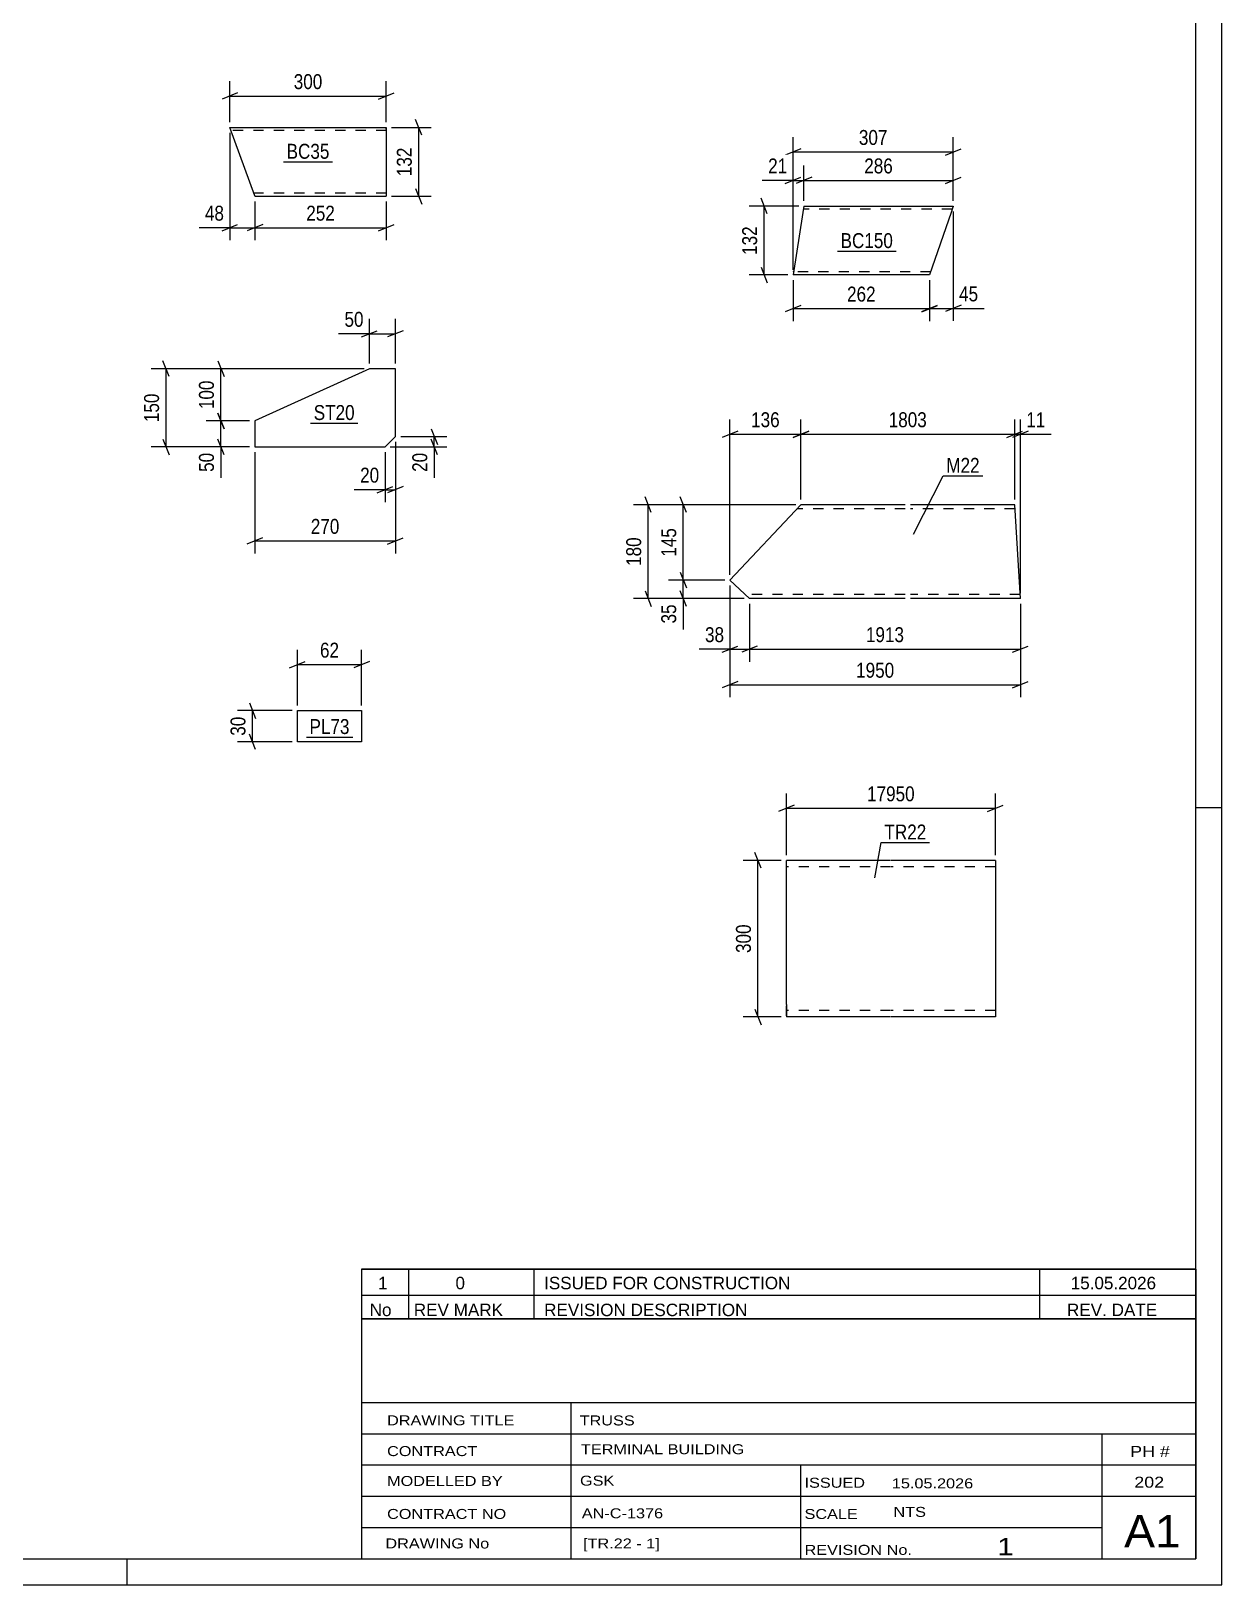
# Model space of a CAD drawing. Header units: millimetres. Extents: x 0 to 841, y 0 to 594.
# Drawn here: x 612.6 to 841, y 0 to 298 of the extents above; entities that cross this region are included whole.
import ezdxf

# ---------------------------------------------------------------- set-up
doc = ezdxf.new("R2010")
doc.units = ezdxf.units.MM
doc.linetypes.add('DXK_LINE_DOT2', pattern=[3.9198, 1.9599, -1.9599])
doc.styles.add('Arial Narrow', font='ARIALN.TTF', dxfattribs={"height": 0.2})

# ---------------------------------------------------------------- blocks, each defined once
blk = doc.blocks.new('Unknown-389636314-52495')
at = {"color": 7, "linetype": 'Continuous'}
for p, q in [((676, 51.05), (676, 5)), ((676, 51.05), (836, 51.05)), ((836, 51), (836, 5)), ((676, 35), (836, 35)), ((716.14, 35), (716.14, 5)), ((676, 29), (836, 29)), ((818, 5.05), (818, 29.05)), ((676, 23), (836, 23)), ((760.14, 23), (760.14, 5)), ((676, 17), (836, 17)), ((676, 11), (818, 11)), ((676, 5), (836, 5))]:
    blk.add_line(p, q, dxfattribs=at)
at = {"color": 7, "style": 'Arial Narrow'}
for s, height, width, p in [('DRAWING TITLE', 1.9089, 1.425378, (680.88, 30.61)), ('TRUSS', 1.909, 1.425378, (717.81, 30.59)), ('TERMINAL BUILDING', 1.9089, 1.425378, (718.06, 25.07)), ('CONTRACT', 1.909, 1.425378, (680.88, 24.71)), ('MODELLED BY', 1.9089, 1.425378, (680.88, 18.98)), ('GSK', 1.909, 1.425378, (717.88, 19.04)), ('ISSUED', 1.909, 1.425378, (760.94, 18.64)), ('15.05.2026', 1.909, 1.425378, (777.69, 18.52)), ('CONTRACT NO', 1.9089, 1.425378, (680.88, 12.66)), ('AN-C-1376', 1.909, 1.425378, (718.23, 12.78)), ('SCALE', 1.909, 1.425378, (760.94, 12.65)), ('A1', 6.204, 1.25, (822.24, 7.2)), ('[TR.22 - 1]', 1.9089, 1.425378, (718.46, 6.99)), ('1', 3.34, 1.5, (797.91, 5.68)), ('DRAWING No', 1.909, 1.425378, (680.56, 7)), ('REVISION No.', 1.9089, 1.425378, (760.94, 5.77))]:
    blk.add_text(s, height=height, dxfattribs=dict(at, width=width)).set_placement(p)
at = {"color": 7, "linetype": 'Continuous', "style": 'Arial Narrow'}
for s, height, width, p in [('PH #', 2.1, 1.42538, (823.4, 24.55)), ('202', 2.1, 1.42538, (824.19, 18.65)), ('NTS', 1.909, 1.425378, (778, 13.05))]:
    blk.add_text(s, height=height, dxfattribs=dict(at, width=width)).set_placement(p)
blk = doc.blocks.new('Unknown-389636314-26907')
at = {"color": 5, "linetype": 'Continuous'}
for p, q in [((841, 0), (841, 594)), ((836, 5), (836, 589)), ((841, 149), (836, 149)), ((5, 5), (836, 5)), ((631, 0), (631, 5)), ((0, 0), (841, 0))]:
    blk.add_line(p, q, dxfattribs=at)
blk = doc.blocks.new('Unknown-389636314-52496')
at = {"color": 7, "linetype": 'Continuous'}
for p, q in [((676, 60.55), (836, 60.55)), ((836, 60.55), (676, 60.55)), ((676, 60.55), (676, 55.55)), ((685, 60.55), (685, 55.55)), ((709, 60.55), (709, 55.55)), ((806, 60.55), (806, 55.55)), ((836, 60.55), (836, 55.55)), ((676, 55.55), (836, 55.55)), ((676, 55.55), (676, 51.05)), ((676, 55.55), (836, 55.55)), ((685, 55.55), (685, 51.05)), ((709, 55.55), (709, 51.05)), ((806, 55.55), (806, 51.05)), ((836, 55.55), (836, 51.05)), ((836, 51.05), (676, 51.05))]:
    blk.add_line(p, q, dxfattribs=at)
at = {"color": 7, "linetype": 'Continuous', "style": 'Arial Narrow'}
for s, height, width, p in [('1', 2.39, 1.196471, (679.16, 56.7)), ('0', 2.39, 1.196471, (694, 56.7)), ('ISSUED FOR CONSTRUCTION', 2.3861, 1.196471, (711, 56.7)), ('15.05.2026', 2.386, 1.196471, (812, 56.7)), ('No', 2.386, 1.2, (677.54, 51.55)), ('REV MARK', 2.386, 1.2, (686, 51.55)), ('REVISION DESCRIPTION', 2.3861, 1.2, (711, 51.55)), ('REV. DATE', 2.386, 1.2, (811.28, 51.55))]:
    blk.add_text(s, height=height, dxfattribs=dict(at, width=width)).set_placement(p)
blk = doc.blocks.new('Part-389636314-27007 - 27006')
at = {"color": 2, "linetype": 'Continuous'}
for p, q in [((746.64, 192.69), (760.25, 207.16)), ((780.25, 207.16), (760.25, 207.16)), ((801.25, 207.16), (781.25, 207.16)), ((802.35, 189.16), (801.25, 207.16)), ((750.39, 189.16), (746.64, 192.69)), ((780.25, 189.16), (750.39, 189.16)), ((802.35, 189.16), (781.25, 189.16))]:
    blk.add_line(p, q, dxfattribs=at)
at = {"color": 7, "linetype": 'DXK_LINE_DOT2'}
for p, q in [((780.25, 206.36), (759.49, 206.36)), ((801.29, 206.36), (781.25, 206.36)), ((780.25, 189.96), (749.54, 189.96)), ((802.3, 189.96), (781.25, 189.96)), ((802.3, 189.96), (802.3, 190.02))]:
    blk.add_line(p, q, dxfattribs=at)
blk = doc.blocks.new('Part-389636314-27189 - 27188')
at = {"color": 2, "linetype": 'Continuous'}
for p, q in [((677.49, 233.23), (655.49, 223.23)), ((682.49, 233.23), (677.49, 233.23)), ((682.49, 220.23), (682.49, 233.23)), ((655.49, 223.23), (655.49, 218.23)), ((655.49, 218.23), (680.49, 218.23)), ((680.49, 218.23), (682.49, 220.23))]:
    blk.add_line(p, q, dxfattribs=at)
blk = doc.blocks.new('Part-389636314-27223 - 27222')
at = {"color": 2, "linetype": 'Continuous'}
for p, q in [((777.46, 138.93), (757.46, 138.93)), ((757.46, 111.33), (757.46, 138.93)), ((797.56, 138.93), (777.56, 138.93)), ((797.56, 138.93), (797.56, 108.93)), ((757.46, 111.33), (757.46, 108.93)), ((777.46, 108.93), (757.46, 108.93)), ((797.56, 108.93), (777.56, 108.93))]:
    blk.add_line(p, q, dxfattribs=at)
at = {"color": 7, "linetype": 'DXK_LINE_DOT2'}
for p, q in [((777.46, 137.73), (757.46, 137.73)), ((797.56, 137.73), (777.56, 137.73)), ((757.46, 109.11), (757.46, 111.33)), ((757.46, 110.13), (757.46, 110.22)), ((777.46, 110.13), (757.46, 110.13)), ((797.56, 110.13), (777.56, 110.13)), ((797.56, 110.13), (797.56, 110.22))]:
    blk.add_line(p, q, dxfattribs=at)
blk = doc.blocks.new('Part-389636314-27349 - 27348')
at = {"color": 2, "linetype": 'Continuous'}
for p, q in [((663.68, 161.68), (663.68, 167.68)), ((663.68, 167.68), (675.99, 167.68)), ((675.99, 167.68), (675.99, 161.68)), ((675.99, 161.68), (663.68, 161.68))]:
    blk.add_line(p, q, dxfattribs=at)
blk = doc.blocks.new('Part-389636314-30182 - 30181')
at = {"color": 2, "linetype": 'Continuous'}
for p, q in [((655.49, 266.39), (650.72, 279.5)), ((650.72, 279.5), (680.72, 279.5)), ((680.72, 279.5), (680.72, 279.41)), ((680.72, 279.41), (680.72, 266.3)), ((655.49, 266.39), (655.52, 266.3)), ((655.52, 266.3), (680.72, 266.3))]:
    blk.add_line(p, q, dxfattribs=at)
at = {"color": 7, "linetype": 'DXK_LINE_DOT2'}
for p, q in [((680.72, 278.9), (650.94, 278.9)), ((680.72, 279.15), (680.72, 279.5)), ((680.72, 266.9), (655.31, 266.9))]:
    blk.add_line(p, q, dxfattribs=at)
blk = doc.blocks.new('Part-389636314-30205 - 30204')
at = {"color": 2, "linetype": 'Continuous'}
for p, q in [((760.64, 263.21), (758.76, 251.21)), ((760.83, 264.41), (760.64, 263.21)), ((760.83, 264.41), (789.46, 264.41)), ((789.05, 263.21), (784.94, 251.21)), ((789.34, 264.05), (789.05, 263.21)), ((789.43, 264.31), (789.34, 264.05)), ((789.46, 264.41), (789.43, 264.31)), ((784.94, 251.21), (758.76, 251.21))]:
    blk.add_line(p, q, dxfattribs=at)
at = {"color": 7, "linetype": 'DXK_LINE_DOT2'}
for p, q in [((789.26, 263.81), (760.73, 263.81)), ((760.81, 264.31), (760.77, 264.05)), ((760.83, 264.41), (760.81, 264.31)), ((789.46, 264.41), (789.34, 264.05)), ((758.86, 251.85), (758.85, 251.81)), ((758.85, 251.81), (758.86, 251.85)), ((785.14, 251.81), (758.85, 251.81)), ((758.87, 251.95), (758.86, 251.85)), ((758.86, 251.85), (758.87, 251.95))]:
    blk.add_line(p, q, dxfattribs=at)
blk = doc.blocks.new('StraightDimension-389636314-30081 - 27006')
at = {"color": 7, "linetype": 'Continuous'}
for p, q in [((731.56, 205.66), (730.36, 208.66)), ((759.25, 207.16), (728.11, 207.16)), ((730.96, 189.16), (730.96, 207.16)), ((749.39, 189.16), (728.11, 189.16)), ((730.36, 190.66), (731.56, 187.66))]:
    blk.add_line(p, q, dxfattribs=at)
at = {"color": 0}
blk.add_wipeout([(730.21, 201.5), (726.01, 201.5), (726.01, 194.82), (730.21, 194.82)], dxfattribs=at)
at = {"color": 3, "style": 'Arial Narrow'}
blk.add_text('180', height=2.863, rotation=90.0002, dxfattribs=at).set_placement((729.61, 195.42))
blk = doc.blocks.new('StraightDimension-389636314-44441 - 27006')
at = {"color": 7, "linetype": 'Continuous'}
for p, q in [((750.39, 188.16), (750.39, 177.05)), ((802.35, 188.16), (802.35, 177.05)), ((751.89, 180.05), (748.89, 178.85)), ((750.39, 179.45), (802.35, 179.45)), ((800.85, 178.85), (803.85, 180.05))]:
    blk.add_line(p, q, dxfattribs=at)
at = {"color": 0}
blk.add_wipeout([(780.63, 180.2), (780.63, 184.4), (772.12, 184.4), (772.12, 180.2)], dxfattribs=at)
at = {"color": 3, "style": 'Arial Narrow'}
blk.add_text('1913', height=2.863, dxfattribs=at).set_placement((772.72, 180.8))
blk = doc.blocks.new('StraightDimension-389636314-27433 - 27006')
at = {"color": 7, "linetype": 'Continuous'}
for p, q in [((746.64, 191.69), (746.64, 170.23)), ((802.35, 188.16), (802.35, 170.23)), ((748.14, 173.23), (745.14, 172.03)), ((800.85, 172.03), (803.85, 173.23)), ((746.64, 172.63), (802.35, 172.63))]:
    blk.add_line(p, q, dxfattribs=at)
at = {"color": 0}
blk.add_wipeout([(778.75, 173.38), (778.75, 177.58), (770.24, 177.58), (770.24, 173.38)], dxfattribs=at)
at = {"color": 3, "style": 'Arial Narrow'}
blk.add_text('1950', height=2.863, dxfattribs=at).set_placement((770.84, 173.98))
blk = doc.blocks.new('StraightDimension-389636314-44376 - 27006')
at = {"color": 7, "linetype": 'Continuous'}
for p, q in [((746.64, 193.69), (746.64, 223.52)), ((760.25, 208.16), (760.25, 223.52)), ((748.14, 221.27), (745.14, 220.07)), ((746.64, 220.67), (760.25, 220.67)), ((758.75, 220.07), (761.75, 221.27))]:
    blk.add_line(p, q, dxfattribs=at)
at = {"color": 0}
blk.add_wipeout([(756.78, 221.42), (756.78, 225.62), (750.1, 225.62), (750.1, 221.42)], dxfattribs=at)
at = {"color": 3, "style": 'Arial Narrow'}
blk.add_text('136', height=2.863, dxfattribs=at).set_placement((750.7, 222.02))
blk = doc.blocks.new('StraightDimension-389636314-44374 - 27006')
at = {"color": 7, "linetype": 'Continuous'}
for p, q in [((801.25, 208.16), (801.25, 223.52)), ((802.35, 190.16), (802.35, 223.52)), ((799.75, 220.07), (802.75, 221.27)), ((803.85, 221.27), (800.85, 220.07)), ((801.25, 220.67), (802.35, 220.67))]:
    blk.add_line(p, q, dxfattribs=at)
at = {"color": 0}
blk.add_wipeout([(807.73, 221.42), (807.73, 225.62), (802.88, 225.62), (802.88, 221.42)], dxfattribs=at)
at = {"color": 7, "linetype": 'Continuous'}
blk.add_line((802.35, 220.67), (808.26, 220.67), dxfattribs=at)
blk.add_line((802.35, 220.67), (808.26, 220.67), dxfattribs=at)
at = {"color": 3, "style": 'Arial Narrow'}
blk.add_text('11', height=2.863, dxfattribs=at).set_placement((803.48, 222.02))
blk = doc.blocks.new('StraightDimension-389636314-44375 - 27006')
at = {"color": 7, "linetype": 'Continuous'}
for p, q in [((760.25, 208.16), (760.25, 223.52)), ((801.25, 208.16), (801.25, 223.52)), ((761.75, 221.27), (758.75, 220.07)), ((760.25, 220.67), (801.25, 220.67)), ((799.75, 220.07), (802.75, 221.27))]:
    blk.add_line(p, q, dxfattribs=at)
at = {"color": 0}
blk.add_wipeout([(785, 221.42), (785, 225.62), (776.49, 225.62), (776.49, 221.42)], dxfattribs=at)
at = {"color": 3, "style": 'Arial Narrow'}
blk.add_text('1803', height=2.863, dxfattribs=at).set_placement((777.09, 222.02))
blk = doc.blocks.new('StraightDimension-389636314-44442 - 27006')
at = {"color": 7, "linetype": 'Continuous'}
for p, q in [((746.64, 191.69), (746.64, 177.05)), ((750.39, 188.16), (750.39, 177.05)), ((745.14, 178.85), (748.14, 180.05)), ((746.64, 179.45), (750.39, 179.45)), ((751.89, 180.05), (748.89, 178.85))]:
    blk.add_line(p, q, dxfattribs=at)
at = {"color": 0}
blk.add_wipeout([(746.11, 180.2), (746.11, 184.4), (741.26, 184.4), (741.26, 180.2)], dxfattribs=at)
at = {"color": 7, "linetype": 'Continuous'}
blk.add_line((746.64, 179.45), (740.73, 179.45), dxfattribs=at)
blk.add_line((746.64, 179.45), (740.73, 179.45), dxfattribs=at)
at = {"color": 3, "style": 'Arial Narrow'}
blk.add_text('38', height=2.863, dxfattribs=at).set_placement((741.86, 180.8))
blk = doc.blocks.new('StraightDimension-389636314-44486 - 27006')
at = {"color": 7, "linetype": 'Continuous'}
for p, q in [((738.28, 205.66), (737.08, 208.66)), ((759.25, 207.16), (734.83, 207.16)), ((737.68, 192.69), (737.68, 207.16)), ((737.08, 194.19), (738.28, 191.19)), ((745.64, 192.69), (734.83, 192.69))]:
    blk.add_line(p, q, dxfattribs=at)
at = {"color": 0}
blk.add_wipeout([(736.93, 203.27), (732.73, 203.27), (732.73, 196.58), (736.93, 196.58)], dxfattribs=at)
at = {"color": 3, "style": 'Arial Narrow'}
blk.add_text('145', height=2.863, rotation=90.0002, dxfattribs=at).set_placement((736.33, 197.18))
blk = doc.blocks.new('StraightDimension-389636314-44487 - 27006')
at = {"color": 7, "linetype": 'Continuous'}
for p, q in [((737.08, 194.19), (738.28, 191.19)), ((745.64, 192.69), (734.83, 192.69)), ((737.68, 189.16), (737.68, 192.69)), ((749.39, 189.16), (734.83, 189.16)), ((738.28, 187.66), (737.08, 190.66))]:
    blk.add_line(p, q, dxfattribs=at)
at = {"color": 0}
blk.add_wipeout([(736.93, 188.63), (732.73, 188.63), (732.73, 183.78), (736.93, 183.78)], dxfattribs=at)
at = {"color": 7, "linetype": 'Continuous'}
blk.add_line((737.68, 189.16), (737.68, 183.25), dxfattribs=at)
blk.add_line((737.68, 189.16), (737.68, 183.25), dxfattribs=at)
at = {"color": 3, "style": 'Arial Narrow'}
blk.add_text('35', height=2.863, rotation=90.0002, dxfattribs=at).set_placement((736.33, 184.38))
blk = doc.blocks.new('StraightDimension-389636314-27783 - 27188')
at = {"color": 7, "linetype": 'Continuous'}
for p, q in [((676.49, 233.23), (646.16, 233.23)), ((648.41, 234.73), (649.61, 231.73)), ((649.01, 223.23), (649.01, 233.23)), ((649.61, 221.73), (648.41, 224.73)), ((654.49, 223.23), (646.16, 223.23))]:
    blk.add_line(p, q, dxfattribs=at)
at = {"color": 0}
blk.add_wipeout([(648.26, 231.57), (644.06, 231.57), (644.06, 224.89), (648.26, 224.89)], dxfattribs=at)
at = {"color": 3, "style": 'Arial Narrow'}
blk.add_text('100', height=2.863, rotation=90.0002, dxfattribs=at).set_placement((647.66, 225.49))
blk = doc.blocks.new('StraightDimension-389636314-27775 - 27188')
at = {"color": 7, "linetype": 'Continuous'}
for p, q in [((677.49, 234.23), (677.49, 242.78)), ((682.49, 234.23), (682.49, 242.78)), ((675.99, 239.33), (678.99, 240.53)), ((677.49, 239.93), (682.49, 239.93)), ((683.99, 240.53), (680.99, 239.33))]:
    blk.add_line(p, q, dxfattribs=at)
at = {"color": 0}
blk.add_wipeout([(676.96, 240.68), (676.96, 244.88), (672.11, 244.88), (672.11, 240.68)], dxfattribs=at)
at = {"color": 7, "linetype": 'Continuous'}
blk.add_line((677.49, 239.93), (671.58, 239.93), dxfattribs=at)
blk.add_line((677.49, 239.93), (671.58, 239.93), dxfattribs=at)
at = {"color": 3, "style": 'Arial Narrow'}
blk.add_text('50', height=2.863, dxfattribs=at).set_placement((672.71, 241.28))
blk = doc.blocks.new('StraightDimension-389636314-27779 - 27188')
at = {"color": 7, "linetype": 'Continuous'}
for p, q in [((689.33, 221.73), (690.53, 218.73)), ((681.49, 218.23), (692.33, 218.23)), ((683.49, 220.23), (692.33, 220.23)), ((690.53, 216.73), (689.33, 219.73)), ((689.93, 218.23), (689.93, 220.23))]:
    blk.add_line(p, q, dxfattribs=at)
at = {"color": 0}
blk.add_wipeout([(689.18, 217.7), (684.98, 217.7), (684.98, 212.85), (689.18, 212.85)], dxfattribs=at)
at = {"color": 7, "linetype": 'Continuous'}
blk.add_line((689.93, 218.23), (689.93, 212.32), dxfattribs=at)
blk.add_line((689.93, 218.23), (689.93, 212.32), dxfattribs=at)
at = {"color": 3, "style": 'Arial Narrow'}
blk.add_text('20', height=2.863, rotation=90.0002, dxfattribs=at).set_placement((688.58, 213.45))
blk = doc.blocks.new('StraightDimension-389636314-27771 - 27188')
at = {"color": 7, "linetype": 'Continuous'}
for p, q in [((682.49, 219.23), (682.49, 207.64)), ((680.49, 217.23), (680.49, 207.64)), ((678.99, 209.44), (681.99, 210.64)), ((680.49, 210.04), (682.49, 210.04)), ((683.99, 210.64), (680.99, 209.44))]:
    blk.add_line(p, q, dxfattribs=at)
at = {"color": 0}
blk.add_wipeout([(679.96, 210.79), (679.96, 214.99), (675.11, 214.99), (675.11, 210.79)], dxfattribs=at)
at = {"color": 7, "linetype": 'Continuous'}
blk.add_line((680.49, 210.04), (674.58, 210.04), dxfattribs=at)
blk.add_line((680.49, 210.04), (674.58, 210.04), dxfattribs=at)
at = {"color": 3, "style": 'Arial Narrow'}
blk.add_text('20', height=2.863, dxfattribs=at).set_placement((675.71, 211.39))
blk = doc.blocks.new('StraightDimension-389636314-27784 - 27188')
at = {"color": 7, "linetype": 'Continuous'}
for p, q in [((648.41, 224.73), (649.61, 221.73)), ((654.49, 223.23), (646.16, 223.23)), ((649.01, 218.23), (649.01, 223.23)), ((654.49, 218.23), (646.16, 218.23)), ((649.61, 216.73), (648.41, 219.73))]:
    blk.add_line(p, q, dxfattribs=at)
at = {"color": 0}
blk.add_wipeout([(648.26, 217.7), (644.06, 217.7), (644.06, 212.85), (648.26, 212.85)], dxfattribs=at)
at = {"color": 7, "linetype": 'Continuous'}
blk.add_line((649.01, 218.23), (649.01, 212.32), dxfattribs=at)
blk.add_line((649.01, 218.23), (649.01, 212.32), dxfattribs=at)
at = {"color": 3, "style": 'Arial Narrow'}
blk.add_text('50', height=2.863, rotation=90.0002, dxfattribs=at).set_placement((647.66, 213.45))
blk = doc.blocks.new('StraightDimension-389636314-27789 - 27188')
at = {"color": 7, "linetype": 'Continuous'}
for p, q in [((682.49, 219.23), (682.49, 197.82)), ((655.49, 217.23), (655.49, 197.82)), ((656.99, 200.82), (653.99, 199.62)), ((655.49, 200.22), (682.49, 200.22)), ((680.99, 199.62), (683.99, 200.82))]:
    blk.add_line(p, q, dxfattribs=at)
at = {"color": 0}
blk.add_wipeout([(672.33, 200.97), (672.33, 205.17), (665.65, 205.17), (665.65, 200.97)], dxfattribs=at)
at = {"color": 3, "style": 'Arial Narrow'}
blk.add_text('270', height=2.863, dxfattribs=at).set_placement((666.25, 201.57))
blk = doc.blocks.new('StraightDimension-389636314-27793 - 27188')
at = {"color": 7, "linetype": 'Continuous'}
for p, q in [((676.49, 233.23), (635.64, 233.23)), ((639.09, 231.73), (637.89, 234.73)), ((638.49, 218.23), (638.49, 233.23)), ((654.49, 218.23), (635.64, 218.23)), ((637.89, 219.73), (639.09, 216.73))]:
    blk.add_line(p, q, dxfattribs=at)
at = {"color": 0}
blk.add_wipeout([(637.74, 229.07), (633.54, 229.07), (633.54, 222.39), (637.74, 222.39)], dxfattribs=at)
at = {"color": 3, "style": 'Arial Narrow'}
blk.add_text('150', height=2.863, rotation=90.0002, dxfattribs=at).set_placement((637.14, 222.99))
blk = doc.blocks.new('StraightDimension-389636314-29688 - 27222')
at = {"color": 7, "linetype": 'Continuous'}
for p, q in [((752.61, 137.43), (751.41, 140.43)), ((756.46, 138.93), (749.16, 138.93)), ((752.01, 108.93), (752.01, 138.93)), ((751.41, 110.43), (752.61, 107.43)), ((756.46, 108.93), (749.16, 108.93))]:
    blk.add_line(p, q, dxfattribs=at)
at = {"color": 0}
blk.add_wipeout([(751.26, 127.27), (747.06, 127.27), (747.06, 120.59), (751.26, 120.59)], dxfattribs=at)
at = {"color": 3, "style": 'Arial Narrow'}
blk.add_text('300', height=2.863, rotation=90.0002, dxfattribs=at).set_placement((750.66, 121.19))
blk = doc.blocks.new('StraightDimension-389636314-27813 - 27222')
at = {"color": 7, "linetype": 'Continuous'}
for p, q in [((758.96, 149.53), (755.96, 148.33)), ((757.46, 139.93), (757.46, 151.78)), ((796.06, 148.33), (799.06, 149.53)), ((797.56, 139.93), (797.56, 151.78)), ((757.46, 148.93), (797.56, 148.93))]:
    blk.add_line(p, q, dxfattribs=at)
at = {"color": 0}
blk.add_wipeout([(782.68, 149.68), (782.68, 153.88), (772.34, 153.88), (772.34, 149.68)], dxfattribs=at)
at = {"color": 3, "style": 'Arial Narrow'}
blk.add_text('17950', height=2.863, dxfattribs=at).set_placement((772.94, 150.28))
blk = doc.blocks.new('StraightDimension-389636314-27853 - 27348')
at = {"color": 7, "linetype": 'Continuous'}
for p, q in [((662.68, 167.68), (652.21, 167.68)), ((654.46, 169.18), (655.66, 166.18)), ((655.06, 161.68), (655.06, 167.68)), ((662.68, 161.68), (652.21, 161.68)), ((655.66, 160.18), (654.46, 163.18))]:
    blk.add_line(p, q, dxfattribs=at)
at = {"color": 0}
blk.add_wipeout([(654.31, 167.11), (650.11, 167.11), (650.11, 162.25), (654.31, 162.25)], dxfattribs=at)
at = {"color": 3, "style": 'Arial Narrow'}
blk.add_text('30', height=2.863, rotation=90.0002, dxfattribs=at).set_placement((653.71, 162.85))
blk = doc.blocks.new('StraightDimension-389636314-27857 - 27348')
at = {"color": 7, "linetype": 'Continuous'}
for p, q in [((663.68, 168.68), (663.68, 179.33)), ((675.99, 168.68), (675.99, 179.33)), ((662.18, 175.88), (665.18, 177.08)), ((663.68, 176.48), (675.99, 176.48)), ((677.49, 177.08), (674.49, 175.88))]:
    blk.add_line(p, q, dxfattribs=at)
at = {"color": 0}
blk.add_wipeout([(672.27, 177.23), (672.27, 181.43), (667.41, 181.43), (667.41, 177.23)], dxfattribs=at)
at = {"color": 3, "style": 'Arial Narrow'}
blk.add_text('62', height=2.863, dxfattribs=at).set_placement((668.01, 177.83))
blk = doc.blocks.new('StraightDimension-389636314-30513 - 30181')
at = {"color": 7, "linetype": 'Continuous'}
for p, q in [((687.56, 278), (686.36, 281)), ((681.72, 279.5), (689.36, 279.5)), ((686.96, 266.3), (686.96, 279.5)), ((681.72, 266.3), (689.36, 266.3)), ((686.36, 267.8), (687.56, 264.8))]:
    blk.add_line(p, q, dxfattribs=at)
at = {"color": 0}
blk.add_wipeout([(686.21, 276.25), (682.01, 276.25), (682.01, 269.56), (686.21, 269.56)], dxfattribs=at)
at = {"color": 3, "style": 'Arial Narrow'}
blk.add_text('132', height=2.863, rotation=90.0002, dxfattribs=at).set_placement((685.61, 270.16))
blk = doc.blocks.new('StraightDimension-389636314-30442 - 30181')
at = {"color": 7, "linetype": 'Continuous'}
for p, q in [((652.22, 286.11), (649.22, 284.91)), ((650.72, 280.5), (650.72, 288.36)), ((679.22, 284.91), (682.22, 286.11)), ((680.72, 280.5), (680.72, 288.36)), ((650.72, 285.51), (680.72, 285.51))]:
    blk.add_line(p, q, dxfattribs=at)
at = {"color": 0}
blk.add_wipeout([(669.06, 286.26), (669.06, 290.46), (662.38, 290.46), (662.38, 286.26)], dxfattribs=at)
at = {"color": 3, "style": 'Arial Narrow'}
blk.add_text('300', height=2.863, dxfattribs=at).set_placement((662.98, 286.86))
blk = doc.blocks.new('StraightDimension-389636314-30479 - 30181')
at = {"color": 7, "linetype": 'Continuous'}
for p, q in [((650.72, 278.5), (650.72, 257.88)), ((655.52, 265.3), (655.52, 257.88)), ((649.22, 259.68), (652.22, 260.88)), ((650.72, 260.28), (655.52, 260.28)), ((657.02, 260.88), (654.02, 259.68))]:
    blk.add_line(p, q, dxfattribs=at)
at = {"color": 0}
blk.add_wipeout([(650.19, 261.03), (650.19, 265.23), (645.34, 265.23), (645.34, 261.03)], dxfattribs=at)
at = {"color": 7, "linetype": 'Continuous'}
blk.add_line((650.72, 260.28), (644.81, 260.28), dxfattribs=at)
blk.add_line((650.72, 260.28), (644.81, 260.28), dxfattribs=at)
at = {"color": 3, "style": 'Arial Narrow'}
blk.add_text('48', height=2.863, dxfattribs=at).set_placement((645.94, 261.63))
blk = doc.blocks.new('StraightDimension-389636314-30478 - 30181')
at = {"color": 7, "linetype": 'Continuous'}
for p, q in [((655.52, 265.3), (655.52, 257.88)), ((680.72, 265.3), (680.72, 257.88)), ((657.02, 260.88), (654.02, 259.68)), ((655.52, 260.28), (680.72, 260.28)), ((679.22, 259.68), (682.22, 260.88))]:
    blk.add_line(p, q, dxfattribs=at)
at = {"color": 0}
blk.add_wipeout([(671.46, 261.03), (671.46, 265.23), (664.78, 265.23), (664.78, 261.03)], dxfattribs=at)
at = {"color": 3, "style": 'Arial Narrow'}
blk.add_text('252', height=2.863, dxfattribs=at).set_placement((665.38, 261.63))
blk = doc.blocks.new('StraightDimension-389636314-30630 - 30204')
at = {"color": 7, "linetype": 'Continuous'}
for p, q in [((753.8, 262.91), (752.6, 265.91)), ((759.83, 264.41), (750.35, 264.41)), ((753.2, 251.21), (753.2, 264.41)), ((757.76, 251.21), (750.35, 251.21)), ((752.6, 252.71), (753.8, 249.71))]:
    blk.add_line(p, q, dxfattribs=at)
at = {"color": 0}
blk.add_wipeout([(752.45, 261.15), (748.25, 261.15), (748.25, 254.46), (752.45, 254.46)], dxfattribs=at)
at = {"color": 3, "style": 'Arial Narrow'}
blk.add_text('132', height=2.863, rotation=90.0002, dxfattribs=at).set_placement((751.85, 255.06))
blk = doc.blocks.new('StraightDimension-389636314-30585 - 30204')
at = {"color": 7, "linetype": 'Continuous'}
for p, q in [((789.46, 263.41), (789.46, 242.41)), ((784.94, 250.21), (784.94, 242.41)), ((783.44, 244.21), (786.44, 245.41)), ((784.94, 244.81), (789.46, 244.81)), ((790.96, 245.41), (787.96, 244.21))]:
    blk.add_line(p, q, dxfattribs=at)
at = {"color": 0}
blk.add_wipeout([(794.84, 245.56), (794.84, 249.76), (789.99, 249.76), (789.99, 245.56)], dxfattribs=at)
at = {"color": 7, "linetype": 'Continuous'}
blk.add_line((789.46, 244.81), (795.37, 244.81), dxfattribs=at)
blk.add_line((789.46, 244.81), (795.37, 244.81), dxfattribs=at)
at = {"color": 3, "style": 'Arial Narrow'}
blk.add_text('45', height=2.863, dxfattribs=at).set_placement((790.59, 246.16))
blk = doc.blocks.new('StraightDimension-389636314-30557 - 30204')
at = {"color": 7, "linetype": 'Continuous'}
for p, q in [((758.76, 252.21), (758.76, 277.65)), ((789.46, 265.41), (789.46, 277.65)), ((760.26, 275.4), (757.26, 274.2)), ((758.76, 274.8), (789.46, 274.8)), ((787.96, 274.2), (790.96, 275.4))]:
    blk.add_line(p, q, dxfattribs=at)
at = {"color": 0}
blk.add_wipeout([(777.45, 275.55), (777.45, 279.75), (770.77, 279.75), (770.77, 275.55)], dxfattribs=at)
at = {"color": 3, "style": 'Arial Narrow'}
blk.add_text('307', height=2.863, dxfattribs=at).set_placement((771.37, 276.15))
blk = doc.blocks.new('StraightDimension-389636314-30586 - 30204')
at = {"color": 7, "linetype": 'Continuous'}
for p, q in [((758.76, 250.21), (758.76, 242.36)), ((784.94, 250.21), (784.94, 242.36)), ((760.26, 245.36), (757.26, 244.16)), ((758.76, 244.76), (784.94, 244.76)), ((783.44, 244.16), (786.44, 245.36))]:
    blk.add_line(p, q, dxfattribs=at)
at = {"color": 0}
blk.add_wipeout([(775.19, 245.51), (775.19, 249.71), (768.5, 249.71), (768.5, 245.51)], dxfattribs=at)
at = {"color": 3, "style": 'Arial Narrow'}
blk.add_text('262', height=2.863, dxfattribs=at).set_placement((769.1, 246.11))
blk = doc.blocks.new('StraightDimension-389636314-44233 - 30204')
at = {"color": 7, "linetype": 'Continuous'}
for p, q in [((760.83, 265.41), (760.83, 272.19)), ((789.46, 265.41), (789.46, 272.19)), ((762.33, 269.94), (759.33, 268.74)), ((760.83, 269.34), (789.46, 269.34)), ((787.96, 268.74), (790.96, 269.94))]:
    blk.add_line(p, q, dxfattribs=at)
at = {"color": 0}
blk.add_wipeout([(778.49, 270.09), (778.49, 274.29), (771.8, 274.29), (771.8, 270.09)], dxfattribs=at)
at = {"color": 3, "style": 'Arial Narrow'}
blk.add_text('286', height=2.863, dxfattribs=at).set_placement((772.4, 270.69))
blk = doc.blocks.new('StraightDimension-389636314-44234 - 30204')
at = {"color": 7, "linetype": 'Continuous'}
for p, q in [((758.76, 252.21), (758.76, 272.19)), ((760.83, 265.41), (760.83, 272.19)), ((757.26, 268.74), (760.26, 269.94)), ((758.76, 269.34), (760.83, 269.34)), ((762.33, 269.94), (759.33, 268.74))]:
    blk.add_line(p, q, dxfattribs=at)
at = {"color": 0}
blk.add_wipeout([(758.23, 270.09), (758.23, 274.29), (753.37, 274.29), (753.37, 270.09)], dxfattribs=at)
at = {"color": 7, "linetype": 'Continuous'}
blk.add_line((758.76, 269.34), (752.85, 269.34), dxfattribs=at)
blk.add_line((758.76, 269.34), (752.85, 269.34), dxfattribs=at)
at = {"color": 3, "style": 'Arial Narrow'}
blk.add_text('21', height=2.863, dxfattribs=at).set_placement((753.97, 270.69))
blk = doc.blocks.new('Mark-389636314-27863 - 27006')
at = {"color": 0}
blk.add_wipeout([(794.54, 213.27), (794.54, 216.27), (788.14, 216.27), (788.14, 213.27)], dxfattribs=at)
blk.add_wipeout([(794.54, 213.27), (794.54, 216.27), (788.14, 216.27), (788.14, 213.27)], dxfattribs=at)
at = {"color": 30, "linetype": 'Continuous'}
for p, q in [((781.83, 201.48), (787.54, 212.67)), ((787.54, 212.67), (795.14, 212.67))]:
    blk.add_line(p, q, dxfattribs=at)
at = {"color": 3, "style": 'Arial Narrow'}
blk.add_text('M22', height=2.863, dxfattribs=at).set_placement((788.14, 213.27))
blk = doc.blocks.new('Mark-389636314-27916 - 27188')
at = {"color": 0}
blk.add_wipeout([(674.66, 223.4), (674.66, 226.4), (666.81, 226.4), (666.81, 223.4)], dxfattribs=at)
blk.add_wipeout([(674.66, 223.4), (674.66, 226.4), (666.81, 226.4), (666.81, 223.4)], dxfattribs=at)
at = {"color": 30, "linetype": 'Continuous'}
blk.add_line((666.21, 222.8), (675.26, 222.8), dxfattribs=at)
at = {"color": 3, "style": 'Arial Narrow'}
blk.add_text('ST20', height=2.863, dxfattribs=at).set_placement((666.81, 223.4))
blk = doc.blocks.new('Mark-389636314-27922 - 27222')
at = {"color": 0}
blk.add_wipeout([(784.3, 142.96), (784.3, 145.96), (776.27, 145.96), (776.27, 142.96)], dxfattribs=at)
blk.add_wipeout([(784.3, 142.96), (784.3, 145.96), (776.27, 145.96), (776.27, 142.96)], dxfattribs=at)
at = {"color": 30, "linetype": 'Continuous'}
for p, q in [((774.42, 135.57), (775.67, 142.36)), ((775.67, 142.36), (784.9, 142.36))]:
    blk.add_line(p, q, dxfattribs=at)
at = {"color": 3, "style": 'Arial Narrow'}
blk.add_text('TR22', height=2.863, dxfattribs=at).set_placement((776.27, 142.96))
blk = doc.blocks.new('Mark-389636314-27934 - 27348')
at = {"color": 0}
blk.add_wipeout([(673.68, 163.18), (673.68, 166.18), (666, 166.18), (666, 163.18)], dxfattribs=at)
blk.add_wipeout([(673.68, 163.18), (673.68, 166.18), (666, 166.18), (666, 163.18)], dxfattribs=at)
at = {"color": 30, "linetype": 'Continuous'}
blk.add_line((665.4, 162.58), (674.28, 162.58), dxfattribs=at)
at = {"color": 3, "style": 'Arial Narrow'}
blk.add_text('PL73', height=2.863, dxfattribs=at).set_placement((666, 163.18))
blk = doc.blocks.new('Mark-389636314-30312 - 30181')
at = {"color": 0}
blk.add_wipeout([(669.83, 273.5), (669.83, 276.5), (661.61, 276.5), (661.61, 273.5)], dxfattribs=at)
blk.add_wipeout([(669.83, 273.5), (669.83, 276.5), (661.61, 276.5), (661.61, 273.5)], dxfattribs=at)
at = {"color": 30, "linetype": 'Continuous'}
blk.add_line((661.01, 272.9), (670.43, 272.9), dxfattribs=at)
at = {"color": 3, "style": 'Arial Narrow'}
blk.add_text('BC35', height=2.863, dxfattribs=at).set_placement((661.61, 273.5))
blk = doc.blocks.new('Mark-389636314-30306 - 30204')
at = {"color": 0}
blk.add_wipeout([(777.91, 256.37), (777.91, 259.37), (767.86, 259.37), (767.86, 256.37)], dxfattribs=at)
blk.add_wipeout([(777.91, 256.37), (777.91, 259.37), (767.86, 259.37), (767.86, 256.37)], dxfattribs=at)
at = {"color": 30, "linetype": 'Continuous'}
blk.add_line((767.26, 255.77), (778.51, 255.77), dxfattribs=at)
at = {"color": 3, "style": 'Arial Narrow'}
blk.add_text('BC150', height=2.863, dxfattribs=at).set_placement((767.86, 256.37))

msp = doc.modelspace()

# ---------------------------------------------------------------- block references
for name in ['Unknown-389636314-26907', 'Part-389636314-30182 - 30181', 'Part-389636314-30205 - 30204', 'Part-389636314-27189 - 27188', 'Part-389636314-27007 - 27006', 'Part-389636314-27349 - 27348', 'Part-389636314-27223 - 27222', 'Unknown-389636314-52496', 'Unknown-389636314-52495']:
    msp.add_blockref(name, (0, 0))

# ---------------------------------------------------------------- next in the draw order: block references
for name in ['StraightDimension-389636314-30513 - 30181', 'StraightDimension-389636314-30479 - 30181', 'Mark-389636314-30312 - 30181', 'StraightDimension-389636314-30630 - 30204', 'StraightDimension-389636314-30585 - 30204', 'StraightDimension-389636314-27783 - 27188', 'StraightDimension-389636314-27779 - 27188', 'StraightDimension-389636314-30081 - 27006', 'StraightDimension-389636314-27853 - 27348', 'Mark-389636314-27934 - 27348', 'StraightDimension-389636314-29688 - 27222']:
    msp.add_blockref(name, (0, 0))

# ---------------------------------------------------------------- next in the draw order: block references
for name in ['StraightDimension-389636314-30442 - 30181', 'StraightDimension-389636314-30557 - 30204', 'StraightDimension-389636314-30478 - 30181', 'StraightDimension-389636314-30586 - 30204', 'StraightDimension-389636314-27775 - 27188', 'StraightDimension-389636314-27784 - 27188', 'StraightDimension-389636314-44376 - 27006', 'StraightDimension-389636314-27771 - 27188', 'StraightDimension-389636314-44441 - 27006', 'StraightDimension-389636314-27857 - 27348', 'StraightDimension-389636314-27813 - 27222']:
    msp.add_blockref(name, (0, 0))

# ---------------------------------------------------------------- next in the draw order: block references
for name in ['StraightDimension-389636314-44233 - 30204', 'Mark-389636314-30306 - 30204', 'StraightDimension-389636314-27789 - 27188', 'StraightDimension-389636314-27433 - 27006', 'Mark-389636314-27922 - 27222']:
    msp.add_blockref(name, (0, 0))

# ---------------------------------------------------------------- next in the draw order: block references
for name in ['StraightDimension-389636314-44234 - 30204', 'StraightDimension-389636314-27793 - 27188', 'StraightDimension-389636314-44374 - 27006', 'StraightDimension-389636314-44442 - 27006']:
    msp.add_blockref(name, (0, 0))

# ---------------------------------------------------------------- next in the draw order: block references
for name in ['Mark-389636314-27916 - 27188', 'StraightDimension-389636314-44375 - 27006']:
    msp.add_blockref(name, (0, 0))

# ---------------------------------------------------------------- next in the draw order: block references
for name in ['Mark-389636314-27863 - 27006', 'StraightDimension-389636314-44486 - 27006']:
    msp.add_blockref(name, (0, 0))

# ---------------------------------------------------------------- next in the draw order: block references
msp.add_blockref('StraightDimension-389636314-44487 - 27006', (0, 0))

doc.saveas('drawing.dxf')
